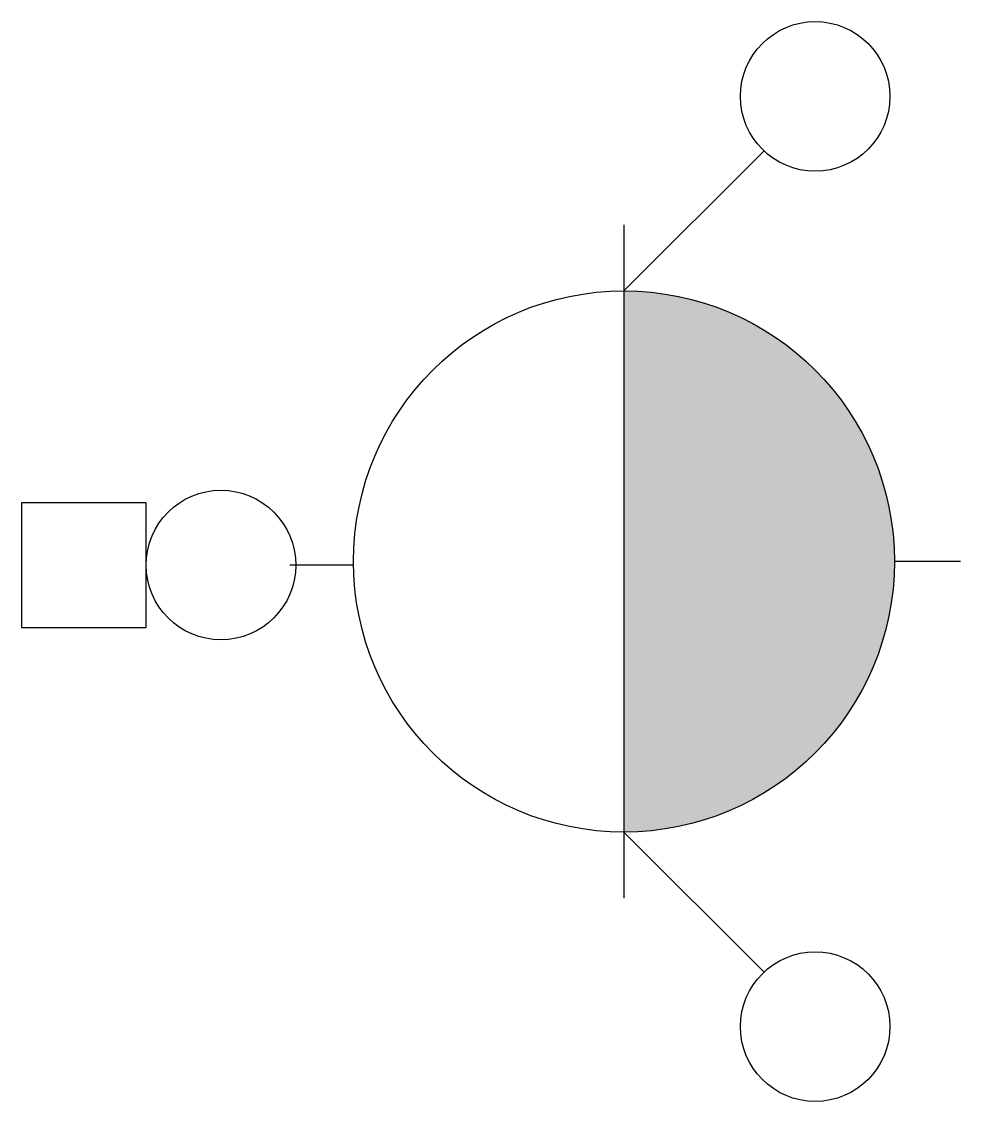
# Model space of a CAD drawing. Header units: millimetres. Extents: x -3108.959 to -3108.356, y 3726.231 to 3726.924.
import ezdxf

# ---------------------------------------------------------------- set-up
doc = ezdxf.new("R2010")
doc.units = ezdxf.units.MM
doc.header["$LTSCALE"] = 10
doc.layers.add('Ele_tomadas', color=2, linetype='Continuous')

msp = doc.modelspace()

# ---------------------------------------------------------------- hatches: boundary and pattern name
at = {"layer": 'Ele_tomadas'}
msp.add_hatch(color=1, dxfattribs=at).paths.add_polyline_path([(-3108.5721, 3726.4035, 1), (-3108.5721, 3726.7508)])

# ---------------------------------------------------------------- linework, layer by layer
at = {"layer": 'Ele_tomadas', "color": 3}
for p, q in [((-3108.48192, 3726.84098), (-3108.5721, 3726.7508)), ((-3108.48192, 3726.31332), (-3108.5721, 3726.4035))]:
    msp.add_line(p, q, dxfattribs=at)
at = {"layer": 'Ele_tomadas', "color": 2}
for p, q in [((-3108.5721, 3726.79315), (-3108.5721, 3726.36115)), ((-3108.3561, 3726.57715), (-3108.39845, 3726.57715))]:
    msp.add_line(p, q, dxfattribs=at)
at = {"layer": 'Ele_tomadas', "color": 3, "linetype": 'Continuous'}
msp.add_line((-3108.74573, 3726.57488), (-3108.78657, 3726.57488), dxfattribs=at)
at = {"layer": 'Ele_tomadas', "color": 3}
msp.add_lwpolyline([(-3108.95885, 3726.53488), (-3108.87885, 3726.53488), (-3108.87885, 3726.61488), (-3108.95885, 3726.61488)], close=True, dxfattribs=at)
at = {"layer": 'Ele_tomadas', "color": 2}
for centre in [(-3108.44933, 3726.87561), (-3108.83085, 3726.57488), (-3108.44933, 3726.27869)]:
    msp.add_circle(centre, 0.048, dxfattribs=at)
at = {"layer": 'Ele_tomadas', "color": 4}
msp.add_circle((-3108.5721, 3726.57715), 0.17365, dxfattribs=at)

doc.saveas('drawing.dxf')
